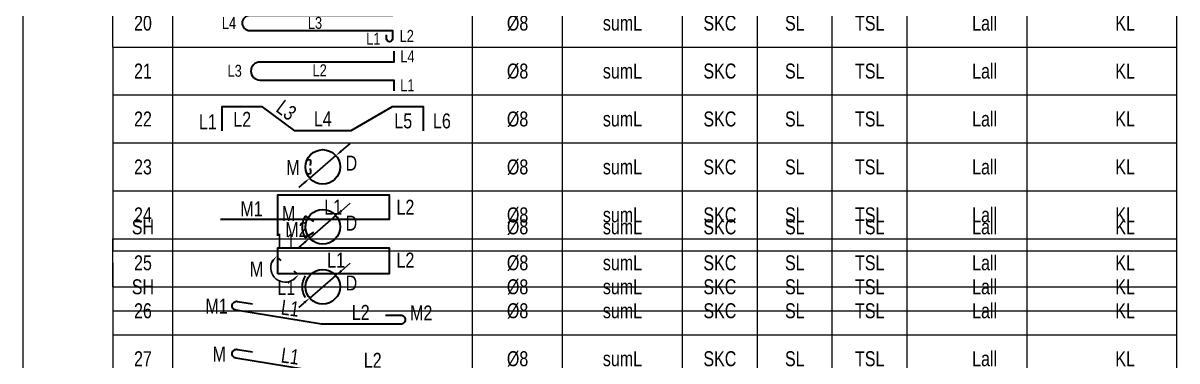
# Model space of a CAD drawing. Header units: millimetres. Extents: x -11032 to 59139, y 0 to 22926.
# Drawn here: x 19852 to 20044.5, y 5717.9 to 5774.3 of the extents above; entities that cross this region are included whole.
import ezdxf
from ezdxf.enums import TextEntityAlignment as Align

# ---------------------------------------------------------------- set-up
doc = ezdxf.new("R2010")
doc.units = ezdxf.units.MM
for name, color, linetype, lineweight in [('DCE_BaoBeTong', 11, 'Continuous', 20), ('Dce_text', 2, 'Continuous', 30), ('DCE_ThepChu', 1, 'Continuous', 35)]:
    doc.layers.add(name, color=color, linetype=linetype, lineweight=lineweight)
doc.styles.add('Dce_Text', font='roman.shx', dxfattribs={"width": 0.8, "bigfont": 'vnh.shx'})

# ---------------------------------------------------------------- blocks, each defined once
blk = doc.blocks.new('TK20')
at = {"layer": 'DCE_BaoBeTong'}
for p, q in [((0, -8), (0, 0)), ((15, -8), (15, 0)), ((25, -8), (25, 0)), ((75, -8), (75, 0)), ((90, -8), (90, 0)), ((110, -8), (110, 0)), ((122.5, -8), (122.5, 0)), ((135, -8), (135, 0)), ((147.5, -8), (147.5, 0)), ((167.5, -8), (167.5, 0))]:
    blk.add_line(p, q, dxfattribs=at)
blk.add_lwpolyline([(15, -8), (25, -8), (75, -8), (90, -8), (122.5, -8), (135, -8), (147.5, -8), (167.5, -8), (192.5, -8), (192.5, 0)], dxfattribs=at)
at = {"layer": 'DCE_ThepChu'}
blk.add_lwpolyline([(60.64, -2.02), (60.64, -1.39, -1), (61.64, -1.39), (61.64, -2.75), (37.8, -2.75, 1), (37.8, -5.25), (61.64, -5.25), (61.64, -6.61, -1), (60.64, -6.61), (60.64, -5.98)], format="xyb", dxfattribs=at)
at = {"layer": 'Dce_text', "color": 2, "style": 'Dce_Text', "width": 0.8}
for tag, p in [('L6', (59.66, -1.38)), ('L4', (35.55, -4)), ('L1', (59.62, -6.62))]:
    blk.add_attdef(tag, text='', height=2, dxfattribs=at).set_placement(p, align=Align.MIDDLE_RIGHT)
for tag, p in [('L5', (62.84, -1.78)), ('L2', (62.82, -6.15))]:
    blk.add_attdef(tag, text='', height=2, dxfattribs=at).set_placement(p, align=Align.MIDDLE_LEFT)
at = {"layer": 'Dce_text', "color": 2, "style": 'Dce_Text', "width": 0.8, "flags": 4}
for tag, p in [('SH', (20, -4)), ('DK', (82.5, -4)), ('sumL', (100, -4)), ('SKC', (116.25, -4)), ('SL', (128.75, -4))]:
    blk.add_attdef(tag, text='', height=2.5, dxfattribs=at).set_placement(p, align=Align.MIDDLE_CENTER)
at = {"layer": 'Dce_text', "color": 2, "style": 'Dce_Text', "width": 0.8}
for tag, height, p in [('L3', 2, (48.7, -3.96)), ('TSL', 2.5, (141.25, -4))]:
    blk.add_attdef(tag, text='', height=height, dxfattribs=at).set_placement(p, align=Align.MIDDLE_CENTER)
at = {"layer": 'Dce_text', "color": 2, "style": 'Dce_Text', "width": 0.8, "flags": 4}
for tag, p in [('Lall', (162.5, -4)), ('KL', (185.5, -4))]:
    blk.add_attdef(tag, text='', height=2.5, dxfattribs=at).set_placement(p, align=Align.MIDDLE_RIGHT)
blk = doc.blocks.new('TK21')
at = {"layer": 'DCE_BaoBeTong'}
for p, q in [((0, -8), (0, 0)), ((25, -8), (25, 0)), ((75, -8), (75, 0)), ((90, -8), (90, 0)), ((110, -8), (110, 0)), ((122.5, -8), (122.5, 0)), ((135, -8), (135, 0)), ((147.5, -8), (147.5, 0)), ((167.5, -8), (167.5, 0))]:
    blk.add_line(p, q, dxfattribs=at)
for points in [[(15, -8), (25, -8), (75, -8), (90, -8), (122.5, -8), (135, -8), (147.5, -8), (167.5, -8), (192.5, -8), (192.5, 0)], [(15, 0), (15, -8)]]:
    blk.add_lwpolyline(points, dxfattribs=at)
at = {"layer": 'DCE_ThepChu'}
blk.add_lwpolyline([(61.83, -0.67), (61.83, -2.5), (39.51, -2.5, 1), (39.51, -5.5), (61.83, -5.5), (61.83, -7.33)], format="xyb", dxfattribs=at)
at = {"layer": 'Dce_text', "color": 2, "style": 'Dce_Text', "width": 0.8}
for tag, p in [('L4', (62.93, -1.57)), ('L1', (62.91, -6.37))]:
    blk.add_attdef(tag, text='', height=2, dxfattribs=at).set_placement(p, align=Align.MIDDLE_LEFT)
at = {"layer": 'Dce_text', "color": 2, "style": 'Dce_Text', "width": 0.8, "flags": 4}
for tag, p in [('SH', (20, -4)), ('DK', (82.5, -4)), ('sumL', (100, -4)), ('SKC', (116.25, -4)), ('SL', (128.75, -4))]:
    blk.add_attdef(tag, text='', height=2.5, dxfattribs=at).set_placement(p, align=Align.MIDDLE_CENTER)
at = {"layer": 'Dce_text', "color": 2, "style": 'Dce_Text', "width": 0.8}
blk.add_attdef('L3', text='', height=2, dxfattribs=at).set_placement((36.49, -3.96), align=Align.MIDDLE_RIGHT)
for tag, height, p in [('L2', 2, (49.48, -3.88)), ('TSL', 2.5, (141.25, -4))]:
    blk.add_attdef(tag, text='', height=height, dxfattribs=at).set_placement(p, align=Align.MIDDLE_CENTER)
at = {"layer": 'Dce_text', "color": 2, "style": 'Dce_Text', "width": 0.8, "flags": 4}
for tag, p in [('Lall', (162.5, -4)), ('KL', (185.5, -4))]:
    blk.add_attdef(tag, text='', height=2.5, dxfattribs=at).set_placement(p, align=Align.MIDDLE_RIGHT)
blk = doc.blocks.new('TK23')
at = {"layer": 'DCE_BaoBeTong'}
for p, q in [((0, -8), (0, 0)), ((25, -8), (25, 0)), ((75, -8), (75, 0)), ((90, -8), (90, 0)), ((110, -8), (110, 0)), ((122.5, -8), (122.5, 0)), ((135, -8), (135, 0)), ((147.5, -8), (147.5, 0)), ((167.5, -8), (167.5, 0))]:
    blk.add_line(p, q, dxfattribs=at)
for points in [[(15, -8), (25, -8), (75, -8), (90, -8), (122.5, -8), (135, -8), (147.5, -8), (167.5, -8), (192.5, -8), (192.5, 0)], [(15, 0), (15, -8)]]:
    blk.add_lwpolyline(points, dxfattribs=at)
at = {"layer": 'Dce_text', "color": 2}
for p, q in [((54.58, -0.07), (53.1, -1.34)), ((47.82, -5.88), (52.18, -2.12)), ((46.9, -6.66), (45.99, -7.44))]:
    blk.add_line(p, q, dxfattribs=at)
for points in [[(52.97, -1.19), (53.23, -1.49), (52.18, -2.12)], [(46.77, -6.51), (47.03, -6.81), (47.82, -5.88)]]:
    blk.add_solid(points, dxfattribs=at)
at = {"layer": 'DCE_ThepChu'}
for points in [[(47.95, -3.74), (48.02, -3.26, 1), (47.25, -3.15)], [(47.25, -4.85, 1), (48.02, -4.74), (47.95, -4.26)]]:
    blk.add_lwpolyline(points, format="xyb", dxfattribs=at)
blk.add_circle((50, -4), 2.88, dxfattribs=at)
at = {"layer": 'Dce_text', "color": 2, "style": 'Dce_Text', "width": 0.8, "flags": 4}
for tag, p in [('SH', (20, -4)), ('DK', (82.5, -4)), ('sumL', (100, -4)), ('SKC', (116.25, -4)), ('SL', (128.75, -4))]:
    blk.add_attdef(tag, text='', height=2.5, dxfattribs=at).set_placement(p, align=Align.MIDDLE_CENTER)
for tag, p in [('M', (46.13, -4.1)), ('Lall', (162.5, -4)), ('KL', (185.5, -4))]:
    blk.add_attdef(tag, text='', height=2.5, dxfattribs=at).set_placement(p, align=Align.MIDDLE_RIGHT)
blk.add_attdef('D', text='', height=2.5, dxfattribs=at).set_placement((53.8, -3.37), align=Align.MIDDLE_LEFT)
at = {"layer": 'Dce_text', "color": 2, "style": 'Dce_Text', "width": 0.8}
blk.add_attdef('TSL', text='', height=2.5, dxfattribs=at).set_placement((141.25, -4), align=Align.MIDDLE_CENTER)
blk = doc.blocks.new('TK24')
at = {"layer": 'DCE_BaoBeTong'}
for p, q in [((0, -8), (0, 0)), ((25, -8), (25, 0)), ((75, -8), (75, 0)), ((90, -8), (90, 0)), ((110, -8), (110, 0)), ((122.5, -8), (122.5, 0)), ((135, -8), (135, 0)), ((147.5, -8), (147.5, 0)), ((167.5, -8), (167.5, 0))]:
    blk.add_line(p, q, dxfattribs=at)
for points in [[(15, -8), (25, -8), (75, -8), (90, -8), (122.5, -8), (135, -8), (147.5, -8), (167.5, -8), (192.5, -8), (192.5, 0)], [(15, 0), (15, -8)]]:
    blk.add_lwpolyline(points, dxfattribs=at)
at = {"layer": 'DCE_ThepChu'}
blk.add_lwpolyline([(42.5, -7.51), (42.5, -0.67), (61.09, -0.67), (61.09, -4.77), (32.92, -4.77)], dxfattribs=at)
at = {"layer": 'Dce_text', "color": 2, "style": 'Dce_Text', "width": 0.8}
blk.add_attdef('M1', text='', height=2.5, dxfattribs=at).set_placement((39.98, -2.99), align=Align.MIDDLE_RIGHT)
for tag, p in [('L1', (51.73, -2.72)), ('TSL', (141.25, -4))]:
    blk.add_attdef(tag, text='', height=2.5, dxfattribs=at).set_placement(p, align=Align.MIDDLE_CENTER)
for tag, p in [('L2', (62.3, -2.72)), ('M2', (43.74, -6.46))]:
    blk.add_attdef(tag, text='', height=2.5, dxfattribs=at).set_placement(p, align=Align.MIDDLE_LEFT)
at = {"layer": 'Dce_text', "color": 2, "style": 'Dce_Text', "width": 0.8, "flags": 4}
for tag, p in [('SH', (20, -4)), ('DK', (82.5, -4)), ('sumL', (100, -4)), ('SKC', (116.25, -4)), ('SL', (128.75, -4))]:
    blk.add_attdef(tag, text='', height=2.5, dxfattribs=at).set_placement(p, align=Align.MIDDLE_CENTER)
for tag, p in [('Lall', (162.5, -4)), ('KL', (185.5, -4))]:
    blk.add_attdef(tag, text='', height=2.5, dxfattribs=at).set_placement(p, align=Align.MIDDLE_RIGHT)
blk = doc.blocks.new('TK26')
at = {"layer": 'DCE_BaoBeTong'}
for p, q in [((0, -8), (0, 0)), ((25, -8), (25, 0)), ((75, -8), (75, 0)), ((90, -8), (90, 0)), ((110, -8), (110, 0)), ((122.5, -8), (122.5, 0)), ((135, -8), (135, 0)), ((147.5, -8), (147.5, 0)), ((167.5, -8), (167.5, 0))]:
    blk.add_line(p, q, dxfattribs=at)
for points in [[(15, -8), (25, -8), (75, -8), (90, -8), (122.5, -8), (135, -8), (147.5, -8), (167.5, -8), (192.5, -8), (192.5, 0)], [(15, 0), (15, -8)]]:
    blk.add_lwpolyline(points, dxfattribs=at)
at = {"layer": 'DCE_ThepChu'}
blk.add_lwpolyline([(60.48, -4.73), (63.02, -4.73, -0.414214), (63.77, -5.48), (63.77, -5.48, -0.414214), (63.02, -6.23), (49.78, -6.23), (35.48, -3.91, -0.414214), (34.88, -3.04), (34.88, -3.04, -0.414214), (35.76, -2.44), (38.26, -2.85)], format="xyb", dxfattribs=at)
at = {"layer": 'Dce_text', "color": 2, "style": 'Dce_Text', "width": 0.8, "flags": 4}
for tag, p in [('SH', (20, -4)), ('DK', (82.5, -4)), ('sumL', (100, -4)), ('SKC', (116.25, -4)), ('SL', (128.75, -4))]:
    blk.add_attdef(tag, text='', height=2.5, dxfattribs=at).set_placement(p, align=Align.MIDDLE_CENTER)
at = {"layer": 'Dce_text', "color": 2, "style": 'Dce_Text', "width": 0.8}
blk.add_attdef('M1', text='', height=2.5, dxfattribs=at).set_placement((33.88, -3.22), align=Align.MIDDLE_RIGHT)
blk.add_attdef('L1', text='', height=2.5, rotation=352, dxfattribs=at).set_placement((44.57, -3.59), align=Align.MIDDLE_CENTER)
for tag, p in [('L2', (56.33, -4.27)), ('TSL', (141.25, -4))]:
    blk.add_attdef(tag, text='', height=2.5, dxfattribs=at).set_placement(p, align=Align.MIDDLE_CENTER)
blk.add_attdef('M2', text='', height=2.5, dxfattribs=at).set_placement((64.88, -4.37), align=Align.MIDDLE_LEFT)
at = {"layer": 'Dce_text', "color": 2, "style": 'Dce_Text', "width": 0.8, "flags": 4}
for tag, p in [('Lall', (162.5, -4)), ('KL', (185.5, -4))]:
    blk.add_attdef(tag, text='', height=2.5, dxfattribs=at).set_placement(p, align=Align.MIDDLE_RIGHT)
blk = doc.blocks.new('TK27')
at = {"layer": 'DCE_BaoBeTong'}
for p, q in [((0, -8), (0, 0)), ((25, -8), (25, 0)), ((75, -8), (75, 0)), ((90, -8), (90, 0)), ((110, -8), (110, 0)), ((122.5, -8), (122.5, 0)), ((135, -8), (135, 0)), ((147.5, -8), (147.5, 0)), ((167.5, -8), (167.5, 0))]:
    blk.add_line(p, q, dxfattribs=at)
for points in [[(15, -8), (25, -8), (75, -8), (90, -8), (122.5, -8), (135, -8), (147.5, -8), (167.5, -8), (192.5, -8), (192.5, 0)], [(15, 0), (15, -8)]]:
    blk.add_lwpolyline(points, dxfattribs=at)
at = {"layer": 'DCE_ThepChu'}
blk.add_lwpolyline([(67.02, -6.23), (49.78, -6.23), (35.48, -3.91, -0.414214), (34.88, -3.04), (34.88, -3.04, -0.414214), (35.76, -2.44), (38.26, -2.85)], format="xyb", dxfattribs=at)
at = {"layer": 'Dce_text', "color": 2, "style": 'Dce_Text', "width": 0.8, "flags": 4}
for tag, p in [('SH', (20, -4)), ('DK', (82.5, -4)), ('sumL', (100, -4)), ('SKC', (116.25, -4)), ('SL', (128.75, -4))]:
    blk.add_attdef(tag, text='', height=2.5, dxfattribs=at).set_placement(p, align=Align.MIDDLE_CENTER)
at = {"layer": 'Dce_text', "color": 2, "style": 'Dce_Text', "width": 0.8}
blk.add_attdef('M', text='', height=2.5, dxfattribs=at).set_placement((33.69, -3.22), align=Align.MIDDLE_RIGHT)
blk.add_attdef('L1', text='', height=2.5, rotation=352, dxfattribs=at).set_placement((44.57, -3.59), align=Align.MIDDLE_CENTER)
for tag, p in [('L2', (58.33, -4.27)), ('TSL', (141.25, -4))]:
    blk.add_attdef(tag, text='', height=2.5, dxfattribs=at).set_placement(p, align=Align.MIDDLE_CENTER)
at = {"layer": 'Dce_text', "color": 2, "style": 'Dce_Text', "width": 0.8, "flags": 4}
for tag, p in [('Lall', (162.5, -4)), ('KL', (185.5, -4))]:
    blk.add_attdef(tag, text='', height=2.5, dxfattribs=at).set_placement(p, align=Align.MIDDLE_RIGHT)
blk = doc.blocks.new('TK25')
at = {"layer": 'DCE_BaoBeTong'}
for p, q in [((0, -8), (0, 0)), ((15, -8), (15, 0)), ((25, -8), (25, 0)), ((75, -8), (75, 0)), ((90, -8), (90, 0)), ((110, -8), (110, 0)), ((122.5, -8), (122.5, 0)), ((135, -8), (135, 0)), ((147.5, -8), (147.5, 0)), ((167.5, -8), (167.5, 0))]:
    blk.add_line(p, q, dxfattribs=at)
blk.add_lwpolyline([(15, -8), (25, -8), (75, -8), (90, -8), (122.5, -8), (135, -8), (147.5, -8), (167.5, -8), (192.5, -8), (192.5, 0)], dxfattribs=at)
at = {"layer": 'Dce_text', "color": 2}
blk.add_arc((43.72, -4.84), 2.4, 153.8262, 306.7538, dxfattribs=at)
for points in [[(41.4, -3.69), (42.3, -2.88), (41.73, -3.87)], [(45.29, -6.9), (45.97, -5.98), (45.03, -6.63)]]:
    blk.add_solid(points, dxfattribs=at)
at = {"layer": 'DCE_ThepChu'}
for p, q in [((43.04, -3.62), (42.5, -3.18)), ((45.75, -5.82), (45.21, -5.38))]:
    blk.add_line(p, q, dxfattribs=at)
blk.add_lwpolyline([(42.5, -5.82), (42.5, -1.49), (61.09, -1.49), (61.09, -5.82)], close=True, dxfattribs=at)
at = {"layer": 'Dce_text', "color": 2, "style": 'Dce_Text', "width": 0.8, "flags": 4}
for tag, p in [('SH', (20, -4)), ('DK', (82.5, -4)), ('sumL', (100, -4)), ('SKC', (116.25, -4)), ('SL', (128.75, -4))]:
    blk.add_attdef(tag, text='', height=2.5, dxfattribs=at).set_placement(p, align=Align.MIDDLE_CENTER)
at = {"layer": 'Dce_text', "color": 2, "style": 'Dce_Text', "width": 0.8}
blk.add_attdef('M', text='', height=2.5, dxfattribs=at).set_placement((40.06, -5.05), align=Align.MIDDLE_RIGHT)
for tag, p in [('L1', (52.22, -3.54)), ('TSL', (141.25, -4))]:
    blk.add_attdef(tag, text='', height=2.5, dxfattribs=at).set_placement(p, align=Align.MIDDLE_CENTER)
blk.add_attdef('L2', text='', height=2.5, dxfattribs=at).set_placement((62.3, -3.54), align=Align.MIDDLE_LEFT)
at = {"layer": 'Dce_text', "color": 2, "style": 'Dce_Text', "width": 0.8, "flags": 4}
for tag, p in [('Lall', (162.5, -4)), ('KL', (185.5, -4))]:
    blk.add_attdef(tag, text='', height=2.5, dxfattribs=at).set_placement(p, align=Align.MIDDLE_RIGHT)
blk = doc.blocks.new('TK22')
at = {"layer": 'DCE_BaoBeTong'}
for p, q in [((0, -8), (0, 0)), ((25, -8), (25, 0)), ((75, -8), (75, 0)), ((90, -8), (90, 0)), ((110, -8), (110, 0)), ((122.5, -8), (122.5, 0)), ((135, -8), (135, 0)), ((147.5, -8), (147.5, 0)), ((167.5, -8), (167.5, 0))]:
    blk.add_line(p, q, dxfattribs=at)
for points in [[(15, -8), (25, -8), (75, -8), (90, -8), (122.5, -8), (135, -8), (147.5, -8), (167.5, -8), (192.5, -8), (192.5, 0)], [(15, 0), (15, -8)]]:
    blk.add_lwpolyline(points, dxfattribs=at)
at = {"layer": 'DCE_ThepChu'}
blk.add_lwpolyline([(66.82, -6), (66.82, -2), (61.57, -2), (54.68, -6), (45.32, -6), (39.93, -2), (33.18, -2), (33.18, -6)], dxfattribs=at)
at = {"layer": 'Dce_text', "color": 2, "style": 'Dce_Text', "width": 0.8}
blk.add_attdef('L3', text='', height=2.5, rotation=323, dxfattribs=at).set_placement((43.94, -2.52), align=Align.MIDDLE_CENTER)
at = {"layer": 'Dce_text', "color": 2, "style": 'Dce_Text', "width": 0.8, "flags": 4}
for tag, p in [('SH', (20, -4)), ('DK', (82.5, -4)), ('sumL', (100, -4)), ('SKC', (116.25, -4)), ('SL', (128.75, -4))]:
    blk.add_attdef(tag, text='', height=2.5, dxfattribs=at).set_placement(p, align=Align.MIDDLE_CENTER)
at = {"layer": 'Dce_text', "color": 2, "style": 'Dce_Text', "width": 0.8}
blk.add_attdef('L1', text='', height=2.5, dxfattribs=at).set_placement((32.32, -4.48), align=Align.MIDDLE_RIGHT)
for tag, p in [('L2', (36.56, -4.06)), ('L4', (50, -3.97)), ('TSL', (141.25, -4))]:
    blk.add_attdef(tag, text='', height=2.5, dxfattribs=at).set_placement(p, align=Align.MIDDLE_CENTER)
for tag, p in [('L5', (61.94, -4.32)), ('L6', (68.39, -4.32))]:
    blk.add_attdef(tag, text='', height=2.5, dxfattribs=at).set_placement(p, align=Align.MIDDLE_LEFT)
at = {"layer": 'Dce_text', "color": 2, "style": 'Dce_Text', "width": 0.8, "flags": 4}
for tag, p in [('Lall', (162.5, -4)), ('KL', (185.5, -4))]:
    blk.add_attdef(tag, text='', height=2.5, dxfattribs=at).set_placement(p, align=Align.MIDDLE_RIGHT)
blk = doc.blocks.new('TK48')
at = {"layer": 'DCE_BaoBeTong'}
for p, q in [((0, -8), (0, 0)), ((25, -8), (25, 0)), ((75, -8), (75, 0)), ((90, -8), (90, 0)), ((110, -8), (110, 0)), ((122.5, -8), (122.5, 0)), ((135, -8), (135, 0)), ((147.5, -8), (147.5, 0)), ((167.5, -8), (167.5, 0))]:
    blk.add_line(p, q, dxfattribs=at)
for points in [[(15, -8), (25, -8), (75, -8), (90, -8), (122.5, -8), (135, -8), (147.5, -8), (167.5, -8), (192.5, -8), (192.5, 0)], [(15, 0), (15, -8)]]:
    blk.add_lwpolyline(points, dxfattribs=at)
at = {"layer": 'Dce_text', "color": 2}
for p, q in [((54.58, -0.07), (53.1, -1.34)), ((47.82, -5.88), (52.18, -2.12)), ((46.9, -6.66), (45.99, -7.44))]:
    blk.add_line(p, q, dxfattribs=at)
for points in [[(52.97, -1.19), (53.23, -1.49), (52.18, -2.12)], [(46.77, -6.51), (47.03, -6.81), (47.82, -5.88)]]:
    blk.add_solid(points, dxfattribs=at)
at = {"layer": 'DCE_ThepChu'}
blk.add_lwpolyline([(48.46, -4.96), (47.12, -5.8, -0.286745), (47.12, -2.2), (48.46, -3.04)], format="xyb", dxfattribs=at)
blk.add_circle((50, -4), 2.88, dxfattribs=at)
at = {"layer": 'Dce_text', "color": 2, "style": 'Dce_Text', "width": 0.8, "flags": 4}
for tag, p in [('M', (45.41, -1.79)), ('Lall', (162.5, -4)), ('KL', (185.5, -4)), ('L1', (45.41, -6.4))]:
    blk.add_attdef(tag, text='', height=2.5, dxfattribs=at).set_placement(p, align=Align.MIDDLE_RIGHT)
for tag, p in [('SH', (20, -4)), ('DK', (82.5, -4)), ('sumL', (100, -4)), ('SKC', (116.25, -4)), ('SL', (128.75, -4))]:
    blk.add_attdef(tag, text='', height=2.5, dxfattribs=at).set_placement(p, align=Align.MIDDLE_CENTER)
blk.add_attdef('D', text='', height=2.5, dxfattribs=at).set_placement((53.8, -3.37), align=Align.MIDDLE_LEFT)
at = {"layer": 'Dce_text', "color": 2, "style": 'Dce_Text', "width": 0.8}
blk.add_attdef('TSL', text='', height=2.5, dxfattribs=at).set_placement((141.25, -4), align=Align.MIDDLE_CENTER)
blk = doc.blocks.new('TK49')
at = {"layer": 'DCE_BaoBeTong'}
for p, q in [((0, -8), (0, 0)), ((25, -8), (25, 0)), ((75, -8), (75, 0)), ((90, -8), (90, 0)), ((110, -8), (110, 0)), ((122.5, -8), (122.5, 0)), ((135, -8), (135, 0)), ((147.5, -8), (147.5, 0)), ((167.5, -8), (167.5, 0))]:
    blk.add_line(p, q, dxfattribs=at)
for points in [[(15, -8), (25, -8), (75, -8), (90, -8), (122.5, -8), (135, -8), (147.5, -8), (167.5, -8), (192.5, -8), (192.5, 0)], [(15, 0), (15, -8)]]:
    blk.add_lwpolyline(points, dxfattribs=at)
at = {"layer": 'Dce_text', "color": 2}
for p, q in [((54.58, -0.07), (53.1, -1.34)), ((47.82, -5.88), (52.18, -2.12)), ((46.9, -6.66), (45.99, -7.44))]:
    blk.add_line(p, q, dxfattribs=at)
for points in [[(52.97, -1.19), (53.23, -1.49), (52.18, -2.12)], [(46.77, -6.51), (47.03, -6.81), (47.82, -5.88)]]:
    blk.add_solid(points, dxfattribs=at)
at = {"layer": 'DCE_ThepChu'}
blk.add_lwpolyline([(47.12, -5.8, -0.286745), (47.12, -2.2)], format="xyb", dxfattribs=at)
blk.add_circle((50, -4), 2.88, dxfattribs=at)
at = {"layer": 'Dce_text', "color": 2, "style": 'Dce_Text', "width": 0.8, "flags": 4}
for tag, p in [('SH', (20, -4)), ('DK', (82.5, -4)), ('sumL', (100, -4)), ('SKC', (116.25, -4)), ('SL', (128.75, -4))]:
    blk.add_attdef(tag, text='', height=2.5, dxfattribs=at).set_placement(p, align=Align.MIDDLE_CENTER)
for tag, p in [('L1', (45.41, -4.1)), ('Lall', (162.5, -4)), ('KL', (185.5, -4))]:
    blk.add_attdef(tag, text='', height=2.5, dxfattribs=at).set_placement(p, align=Align.MIDDLE_RIGHT)
blk.add_attdef('D', text='', height=2.5, dxfattribs=at).set_placement((53.8, -3.37), align=Align.MIDDLE_LEFT)
at = {"layer": 'Dce_text', "color": 2, "style": 'Dce_Text', "width": 0.8}
blk.add_attdef('TSL', text='', height=2.5, dxfattribs=at).set_placement((141.25, -4), align=Align.MIDDLE_CENTER)
blk = doc.blocks.new('Block_ALL')
ref = blk.add_blockref('TK20', (19851.97, 5778.29))
ref.add_attrib('L5', 'L5', dxfattribs={"layer": 'Dce_text', "color": 2, "height": 2, "style": 'Dce_Text', "width": 0.8}).set_placement((19914.81, 5776.52), align=Align.MIDDLE_LEFT)
ref.add_attrib('L6', 'L6', dxfattribs={"layer": 'Dce_text', "color": 2, "height": 2, "style": 'Dce_Text', "width": 0.8}).set_placement((19911.63, 5776.92), align=Align.MIDDLE_RIGHT)
ref.add_attrib('L4', 'L4', dxfattribs={"layer": 'Dce_text', "color": 2, "height": 2, "style": 'Dce_Text', "width": 0.8}).set_placement((19887.52, 5774.29), align=Align.MIDDLE_RIGHT)
ref.add_attrib('L3', 'L3', dxfattribs={"layer": 'Dce_text', "color": 2, "height": 2, "style": 'Dce_Text', "width": 0.8}).set_placement((19900.67, 5774.33), align=Align.MIDDLE_CENTER)
ref.add_attrib('L2', 'L2', dxfattribs={"layer": 'Dce_text', "color": 2, "height": 2, "style": 'Dce_Text', "width": 0.8}).set_placement((19914.79, 5772.15), align=Align.MIDDLE_LEFT)
ref.add_attrib('L1', 'L1', dxfattribs={"layer": 'Dce_text', "color": 2, "height": 2, "style": 'Dce_Text', "width": 0.8}).set_placement((19911.59, 5771.67), align=Align.MIDDLE_RIGHT)
ref.add_attrib('KL', 'KL', dxfattribs={"layer": 'Dce_text', "color": 2, "height": 2.5, "style": 'Dce_Text', "width": 0.8}).set_placement((20037.47, 5774.29), align=Align.MIDDLE_RIGHT)
ref.add_attrib('Lall', 'Lall', dxfattribs={"layer": 'Dce_text', "color": 2, "height": 2.5, "style": 'Dce_Text', "width": 0.8}).set_placement((20014.47, 5774.29), align=Align.MIDDLE_RIGHT)
ref.add_attrib('SKC', 'SKC', dxfattribs={"layer": 'Dce_text', "color": 2, "height": 2.5, "style": 'Dce_Text', "width": 0.8}).set_placement((19968.22, 5774.29), align=Align.MIDDLE_CENTER)
ref.add_attrib('SL', 'SL', dxfattribs={"layer": 'Dce_text', "color": 2, "height": 2.5, "style": 'Dce_Text', "width": 0.8}).set_placement((19980.72, 5774.29), align=Align.MIDDLE_CENTER)
ref.add_attrib('sumL', 'sumL', dxfattribs={"layer": 'Dce_text', "color": 2, "height": 2.5, "style": 'Dce_Text', "width": 0.8}).set_placement((19951.97, 5774.29), align=Align.MIDDLE_CENTER)
ref.add_attrib('DK', 'Ø8', dxfattribs={"layer": 'Dce_text', "color": 2, "height": 2.5, "style": 'Dce_Text', "width": 0.8}).set_placement((19934.47, 5774.29), align=Align.MIDDLE_CENTER)
ref.add_attrib('SH', '20', dxfattribs={"layer": 'Dce_text', "color": 2, "height": 2.5, "style": 'Dce_Text', "width": 0.8}).set_placement((19871.97, 5774.29), align=Align.MIDDLE_CENTER)
ref.add_attrib('TSL', 'TSL', dxfattribs={"layer": 'Dce_text', "color": 2, "height": 2.5, "style": 'Dce_Text', "width": 0.8}).set_placement((19993.22, 5774.29), align=Align.MIDDLE_CENTER)
ref = blk.add_blockref('TK21', (19851.97, 5770.29))
ref.add_attrib('TSL', 'TSL', dxfattribs={"layer": 'Dce_text', "color": 2, "height": 2.5, "style": 'Dce_Text', "width": 0.8}).set_placement((19993.22, 5766.29), align=Align.MIDDLE_CENTER)
ref.add_attrib('SH', '21', dxfattribs={"layer": 'Dce_text', "color": 2, "height": 2.5, "style": 'Dce_Text', "width": 0.8}).set_placement((19871.97, 5766.29), align=Align.MIDDLE_CENTER)
ref.add_attrib('DK', 'Ø8', dxfattribs={"layer": 'Dce_text', "color": 2, "height": 2.5, "style": 'Dce_Text', "width": 0.8}).set_placement((19934.47, 5766.29), align=Align.MIDDLE_CENTER)
ref.add_attrib('sumL', 'sumL', dxfattribs={"layer": 'Dce_text', "color": 2, "height": 2.5, "style": 'Dce_Text', "width": 0.8}).set_placement((19951.97, 5766.29), align=Align.MIDDLE_CENTER)
ref.add_attrib('SL', 'SL', dxfattribs={"layer": 'Dce_text', "color": 2, "height": 2.5, "style": 'Dce_Text', "width": 0.8}).set_placement((19980.72, 5766.29), align=Align.MIDDLE_CENTER)
ref.add_attrib('SKC', 'SKC', dxfattribs={"layer": 'Dce_text', "color": 2, "height": 2.5, "style": 'Dce_Text', "width": 0.8}).set_placement((19968.22, 5766.29), align=Align.MIDDLE_CENTER)
ref.add_attrib('Lall', 'Lall', dxfattribs={"layer": 'Dce_text', "color": 2, "height": 2.5, "style": 'Dce_Text', "width": 0.8}).set_placement((20014.47, 5766.29), align=Align.MIDDLE_RIGHT)
ref.add_attrib('KL', 'KL', dxfattribs={"layer": 'Dce_text', "color": 2, "height": 2.5, "style": 'Dce_Text', "width": 0.8}).set_placement((20037.47, 5766.29), align=Align.MIDDLE_RIGHT)
ref.add_attrib('L1', 'L1', dxfattribs={"layer": 'Dce_text', "color": 2, "height": 2, "style": 'Dce_Text', "width": 0.8}).set_placement((19914.88, 5763.92), align=Align.MIDDLE_LEFT)
ref.add_attrib('L2', 'L2', dxfattribs={"layer": 'Dce_text', "color": 2, "height": 2, "style": 'Dce_Text', "width": 0.8}).set_placement((19901.45, 5766.41), align=Align.MIDDLE_CENTER)
ref.add_attrib('L3', 'L3', dxfattribs={"layer": 'Dce_text', "color": 2, "height": 2, "style": 'Dce_Text', "width": 0.8}).set_placement((19888.46, 5766.34), align=Align.MIDDLE_RIGHT)
ref.add_attrib('L4', 'L4', dxfattribs={"layer": 'Dce_text', "color": 2, "height": 2, "style": 'Dce_Text', "width": 0.8}).set_placement((19914.9, 5768.72), align=Align.MIDDLE_LEFT)
ref = blk.add_blockref('TK22', (19851.97, 5762.29))
ref.add_attrib('L6', 'L6', dxfattribs={"layer": 'Dce_text', "color": 2, "height": 2.5, "style": 'Dce_Text', "width": 0.8}).set_placement((19920.36, 5757.97), align=Align.MIDDLE_LEFT)
ref.add_attrib('L5', 'L5', dxfattribs={"layer": 'Dce_text', "color": 2, "height": 2.5, "style": 'Dce_Text', "width": 0.8}).set_placement((19913.91, 5757.97), align=Align.MIDDLE_LEFT)
ref.add_attrib('L4', 'L4', dxfattribs={"layer": 'Dce_text', "color": 2, "height": 2.5, "style": 'Dce_Text', "width": 0.8}).set_placement((19901.97, 5758.32), align=Align.MIDDLE_CENTER)
ref.add_attrib('L3', 'L3', dxfattribs={"layer": 'Dce_text', "color": 2, "height": 2.5, "rotation": 323, "style": 'Dce_Text', "width": 0.8}).set_placement((19895.91, 5759.77), align=Align.MIDDLE_CENTER)
ref.add_attrib('L2', 'L2', dxfattribs={"layer": 'Dce_text', "color": 2, "height": 2.5, "style": 'Dce_Text', "width": 0.8}).set_placement((19888.53, 5758.23), align=Align.MIDDLE_CENTER)
ref.add_attrib('L1', 'L1', dxfattribs={"layer": 'Dce_text', "color": 2, "height": 2.5, "style": 'Dce_Text', "width": 0.8}).set_placement((19884.29, 5757.82), align=Align.MIDDLE_RIGHT)
ref.add_attrib('KL', 'KL', dxfattribs={"layer": 'Dce_text', "color": 2, "height": 2.5, "style": 'Dce_Text', "width": 0.8}).set_placement((20037.47, 5758.29), align=Align.MIDDLE_RIGHT)
ref.add_attrib('Lall', 'Lall', dxfattribs={"layer": 'Dce_text', "color": 2, "height": 2.5, "style": 'Dce_Text', "width": 0.8}).set_placement((20014.47, 5758.29), align=Align.MIDDLE_RIGHT)
ref.add_attrib('SKC', 'SKC', dxfattribs={"layer": 'Dce_text', "color": 2, "height": 2.5, "style": 'Dce_Text', "width": 0.8}).set_placement((19968.22, 5758.29), align=Align.MIDDLE_CENTER)
ref.add_attrib('SL', 'SL', dxfattribs={"layer": 'Dce_text', "color": 2, "height": 2.5, "style": 'Dce_Text', "width": 0.8}).set_placement((19980.72, 5758.29), align=Align.MIDDLE_CENTER)
ref.add_attrib('sumL', 'sumL', dxfattribs={"layer": 'Dce_text', "color": 2, "height": 2.5, "style": 'Dce_Text', "width": 0.8}).set_placement((19951.97, 5758.29), align=Align.MIDDLE_CENTER)
ref.add_attrib('DK', 'Ø8', dxfattribs={"layer": 'Dce_text', "color": 2, "height": 2.5, "style": 'Dce_Text', "width": 0.8}).set_placement((19934.47, 5758.29), align=Align.MIDDLE_CENTER)
ref.add_attrib('SH', '22', dxfattribs={"layer": 'Dce_text', "color": 2, "height": 2.5, "style": 'Dce_Text', "width": 0.8}).set_placement((19871.97, 5758.29), align=Align.MIDDLE_CENTER)
ref.add_attrib('TSL', 'TSL', dxfattribs={"layer": 'Dce_text', "color": 2, "height": 2.5, "style": 'Dce_Text', "width": 0.8}).set_placement((19993.22, 5758.29), align=Align.MIDDLE_CENTER)
ref = blk.add_blockref('TK23', (19851.97, 5754.29))
ref.add_attrib('SH', '23', dxfattribs={"layer": 'Dce_text', "color": 2, "height": 2.5, "style": 'Dce_Text', "width": 0.8}).set_placement((19871.97, 5750.29), align=Align.MIDDLE_CENTER)
ref.add_attrib('M', 'M', dxfattribs={"layer": 'Dce_text', "color": 2, "height": 2.5, "style": 'Dce_Text', "width": 0.8}).set_placement((19898.1, 5750.19), align=Align.MIDDLE_RIGHT)
ref.add_attrib('D', 'D', dxfattribs={"layer": 'Dce_text', "color": 2, "height": 2.5, "style": 'Dce_Text', "width": 0.8}).set_placement((19905.78, 5750.92), align=Align.MIDDLE_LEFT)
ref.add_attrib('DK', 'Ø8', dxfattribs={"layer": 'Dce_text', "color": 2, "height": 2.5, "style": 'Dce_Text', "width": 0.8}).set_placement((19934.47, 5750.29), align=Align.MIDDLE_CENTER)
ref.add_attrib('sumL', 'sumL', dxfattribs={"layer": 'Dce_text', "color": 2, "height": 2.5, "style": 'Dce_Text', "width": 0.8}).set_placement((19951.97, 5750.29), align=Align.MIDDLE_CENTER)
ref.add_attrib('SL', 'SL', dxfattribs={"layer": 'Dce_text', "color": 2, "height": 2.5, "style": 'Dce_Text', "width": 0.8}).set_placement((19980.72, 5750.29), align=Align.MIDDLE_CENTER)
ref.add_attrib('SKC', 'SKC', dxfattribs={"layer": 'Dce_text', "color": 2, "height": 2.5, "style": 'Dce_Text', "width": 0.8}).set_placement((19968.22, 5750.29), align=Align.MIDDLE_CENTER)
ref.add_attrib('Lall', 'Lall', dxfattribs={"layer": 'Dce_text', "color": 2, "height": 2.5, "style": 'Dce_Text', "width": 0.8}).set_placement((20014.47, 5750.29), align=Align.MIDDLE_RIGHT)
ref.add_attrib('KL', 'KL', dxfattribs={"layer": 'Dce_text', "color": 2, "height": 2.5, "style": 'Dce_Text', "width": 0.8}).set_placement((20037.47, 5750.29), align=Align.MIDDLE_RIGHT)
ref.add_attrib('TSL', 'TSL', dxfattribs={"layer": 'Dce_text', "color": 2, "height": 2.5, "style": 'Dce_Text', "width": 0.8}).set_placement((19993.22, 5750.29), align=Align.MIDDLE_CENTER)
ref = blk.add_blockref('TK24', (19851.97, 5746.29))
ref.add_attrib('M2', 'M2', dxfattribs={"layer": 'Dce_text', "color": 2, "height": 2.5, "style": 'Dce_Text', "width": 0.8}).set_placement((19895.71, 5739.83), align=Align.MIDDLE_LEFT)
ref.add_attrib('TSL', 'TSL', dxfattribs={"layer": 'Dce_text', "color": 2, "height": 2.5, "style": 'Dce_Text', "width": 0.8}).set_placement((19993.22, 5742.29), align=Align.MIDDLE_CENTER)
ref.add_attrib('KL', 'KL', dxfattribs={"layer": 'Dce_text', "color": 2, "height": 2.5, "style": 'Dce_Text', "width": 0.8}).set_placement((20037.47, 5742.29), align=Align.MIDDLE_RIGHT)
ref.add_attrib('Lall', 'Lall', dxfattribs={"layer": 'Dce_text', "color": 2, "height": 2.5, "style": 'Dce_Text', "width": 0.8}).set_placement((20014.47, 5742.29), align=Align.MIDDLE_RIGHT)
ref.add_attrib('SKC', 'SKC', dxfattribs={"layer": 'Dce_text', "color": 2, "height": 2.5, "style": 'Dce_Text', "width": 0.8}).set_placement((19968.22, 5742.29), align=Align.MIDDLE_CENTER)
ref.add_attrib('SL', 'SL', dxfattribs={"layer": 'Dce_text', "color": 2, "height": 2.5, "style": 'Dce_Text', "width": 0.8}).set_placement((19980.72, 5742.29), align=Align.MIDDLE_CENTER)
ref.add_attrib('sumL', 'sumL', dxfattribs={"layer": 'Dce_text', "color": 2, "height": 2.5, "style": 'Dce_Text', "width": 0.8}).set_placement((19951.97, 5742.29), align=Align.MIDDLE_CENTER)
ref.add_attrib('DK', 'Ø8', dxfattribs={"layer": 'Dce_text', "color": 2, "height": 2.5, "style": 'Dce_Text', "width": 0.8}).set_placement((19934.47, 5742.29), align=Align.MIDDLE_CENTER)
ref.add_attrib('SH', '24', dxfattribs={"layer": 'Dce_text', "color": 2, "height": 2.5, "style": 'Dce_Text', "width": 0.8}).set_placement((19871.97, 5742.29), align=Align.MIDDLE_CENTER)
ref.add_attrib('M1', 'M1', dxfattribs={"layer": 'Dce_text', "color": 2, "height": 2.5, "style": 'Dce_Text', "width": 0.8}).set_placement((19891.95, 5743.3), align=Align.MIDDLE_RIGHT)
ref.add_attrib('L1', 'L1', dxfattribs={"layer": 'Dce_text', "color": 2, "height": 2.5, "style": 'Dce_Text', "width": 0.8}).set_placement((19903.7, 5743.57), align=Align.MIDDLE_CENTER)
ref.add_attrib('L2', 'L2', dxfattribs={"layer": 'Dce_text', "color": 2, "height": 2.5, "style": 'Dce_Text', "width": 0.8}).set_placement((19914.27, 5743.57), align=Align.MIDDLE_LEFT)
ref = blk.add_blockref('TK48', (19851.97, 5744.29))
ref.add_attrib('SH', 'SH', dxfattribs={"layer": 'Dce_text', "color": 2, "height": 2.5, "style": 'Dce_Text', "width": 0.8}).set_placement((19871.97, 5740.29), align=Align.MIDDLE_CENTER)
ref.add_attrib('D', 'D', dxfattribs={"layer": 'Dce_text', "color": 2, "height": 2.5, "style": 'Dce_Text', "width": 0.8}).set_placement((19905.78, 5740.92), align=Align.MIDDLE_LEFT)
ref.add_attrib('DK', 'Ø8', dxfattribs={"layer": 'Dce_text', "color": 2, "height": 2.5, "style": 'Dce_Text', "width": 0.8}).set_placement((19934.47, 5740.29), align=Align.MIDDLE_CENTER)
ref.add_attrib('sumL', 'sumL', dxfattribs={"layer": 'Dce_text', "color": 2, "height": 2.5, "style": 'Dce_Text', "width": 0.8}).set_placement((19951.97, 5740.29), align=Align.MIDDLE_CENTER)
ref.add_attrib('SL', 'SL', dxfattribs={"layer": 'Dce_text', "color": 2, "height": 2.5, "style": 'Dce_Text', "width": 0.8}).set_placement((19980.72, 5740.29), align=Align.MIDDLE_CENTER)
ref.add_attrib('SKC', 'SKC', dxfattribs={"layer": 'Dce_text', "color": 2, "height": 2.5, "style": 'Dce_Text', "width": 0.8}).set_placement((19968.22, 5740.29), align=Align.MIDDLE_CENTER)
ref.add_attrib('Lall', 'Lall', dxfattribs={"layer": 'Dce_text', "color": 2, "height": 2.5, "style": 'Dce_Text', "width": 0.8}).set_placement((20014.47, 5740.29), align=Align.MIDDLE_RIGHT)
ref.add_attrib('KL', 'KL', dxfattribs={"layer": 'Dce_text', "color": 2, "height": 2.5, "style": 'Dce_Text', "width": 0.8}).set_placement((20037.47, 5740.29), align=Align.MIDDLE_RIGHT)
ref.add_attrib('TSL', 'TSL', dxfattribs={"layer": 'Dce_text', "color": 2, "height": 2.5, "style": 'Dce_Text', "width": 0.8}).set_placement((19993.22, 5740.29), align=Align.MIDDLE_CENTER)
ref.add_attrib('M', 'M', dxfattribs={"layer": 'Dce_text', "color": 2, "height": 2.5, "style": 'Dce_Text', "width": 0.8}).set_placement((19897.38, 5742.5), align=Align.MIDDLE_RIGHT)
ref.add_attrib('L1', 'L1', dxfattribs={"layer": 'Dce_text', "color": 2, "height": 2.5, "style": 'Dce_Text', "width": 0.8}).set_placement((19897.38, 5737.89), align=Align.MIDDLE_RIGHT)
ref = blk.add_blockref('TK25', (19851.97, 5738.29))
ref.add_attrib('L2', 'L2', dxfattribs={"layer": 'Dce_text', "color": 2, "height": 2.5, "style": 'Dce_Text', "width": 0.8}).set_placement((19914.27, 5734.75), align=Align.MIDDLE_LEFT)
ref.add_attrib('L1', 'L1', dxfattribs={"layer": 'Dce_text', "color": 2, "height": 2.5, "style": 'Dce_Text', "width": 0.8}).set_placement((19904.19, 5734.75), align=Align.MIDDLE_CENTER)
ref.add_attrib('M', 'M', dxfattribs={"layer": 'Dce_text', "color": 2, "height": 2.5, "style": 'Dce_Text', "width": 0.8}).set_placement((19892.03, 5733.24), align=Align.MIDDLE_RIGHT)
ref.add_attrib('SH', '25', dxfattribs={"layer": 'Dce_text', "color": 2, "height": 2.5, "style": 'Dce_Text', "width": 0.8}).set_placement((19871.97, 5734.29), align=Align.MIDDLE_CENTER)
ref.add_attrib('DK', 'Ø8', dxfattribs={"layer": 'Dce_text', "color": 2, "height": 2.5, "style": 'Dce_Text', "width": 0.8}).set_placement((19934.47, 5734.29), align=Align.MIDDLE_CENTER)
ref.add_attrib('sumL', 'sumL', dxfattribs={"layer": 'Dce_text', "color": 2, "height": 2.5, "style": 'Dce_Text', "width": 0.8}).set_placement((19951.97, 5734.29), align=Align.MIDDLE_CENTER)
ref.add_attrib('SL', 'SL', dxfattribs={"layer": 'Dce_text', "color": 2, "height": 2.5, "style": 'Dce_Text', "width": 0.8}).set_placement((19980.72, 5734.29), align=Align.MIDDLE_CENTER)
ref.add_attrib('SKC', 'SKC', dxfattribs={"layer": 'Dce_text', "color": 2, "height": 2.5, "style": 'Dce_Text', "width": 0.8}).set_placement((19968.22, 5734.29), align=Align.MIDDLE_CENTER)
ref.add_attrib('Lall', 'Lall', dxfattribs={"layer": 'Dce_text', "color": 2, "height": 2.5, "style": 'Dce_Text', "width": 0.8}).set_placement((20014.47, 5734.29), align=Align.MIDDLE_RIGHT)
ref.add_attrib('KL', 'KL', dxfattribs={"layer": 'Dce_text', "color": 2, "height": 2.5, "style": 'Dce_Text', "width": 0.8}).set_placement((20037.47, 5734.29), align=Align.MIDDLE_RIGHT)
ref.add_attrib('TSL', 'TSL', dxfattribs={"layer": 'Dce_text', "color": 2, "height": 2.5, "style": 'Dce_Text', "width": 0.8}).set_placement((19993.22, 5734.29), align=Align.MIDDLE_CENTER)
ref = blk.add_blockref('TK49', (19851.97, 5734.29))
ref.add_attrib('SH', 'SH', dxfattribs={"layer": 'Dce_text', "color": 2, "height": 2.5, "style": 'Dce_Text', "width": 0.8}).set_placement((19871.97, 5730.29), align=Align.MIDDLE_CENTER)
ref.add_attrib('D', 'D', dxfattribs={"layer": 'Dce_text', "color": 2, "height": 2.5, "style": 'Dce_Text', "width": 0.8}).set_placement((19905.78, 5730.92), align=Align.MIDDLE_LEFT)
ref.add_attrib('DK', 'Ø8', dxfattribs={"layer": 'Dce_text', "color": 2, "height": 2.5, "style": 'Dce_Text', "width": 0.8}).set_placement((19934.47, 5730.29), align=Align.MIDDLE_CENTER)
ref.add_attrib('sumL', 'sumL', dxfattribs={"layer": 'Dce_text', "color": 2, "height": 2.5, "style": 'Dce_Text', "width": 0.8}).set_placement((19951.97, 5730.29), align=Align.MIDDLE_CENTER)
ref.add_attrib('SL', 'SL', dxfattribs={"layer": 'Dce_text', "color": 2, "height": 2.5, "style": 'Dce_Text', "width": 0.8}).set_placement((19980.72, 5730.29), align=Align.MIDDLE_CENTER)
ref.add_attrib('SKC', 'SKC', dxfattribs={"layer": 'Dce_text', "color": 2, "height": 2.5, "style": 'Dce_Text', "width": 0.8}).set_placement((19968.22, 5730.29), align=Align.MIDDLE_CENTER)
ref.add_attrib('Lall', 'Lall', dxfattribs={"layer": 'Dce_text', "color": 2, "height": 2.5, "style": 'Dce_Text', "width": 0.8}).set_placement((20014.47, 5730.29), align=Align.MIDDLE_RIGHT)
ref.add_attrib('KL', 'KL', dxfattribs={"layer": 'Dce_text', "color": 2, "height": 2.5, "style": 'Dce_Text', "width": 0.8}).set_placement((20037.47, 5730.29), align=Align.MIDDLE_RIGHT)
ref.add_attrib('TSL', 'TSL', dxfattribs={"layer": 'Dce_text', "color": 2, "height": 2.5, "style": 'Dce_Text', "width": 0.8}).set_placement((19993.22, 5730.29), align=Align.MIDDLE_CENTER)
ref.add_attrib('L1', 'L1', dxfattribs={"layer": 'Dce_text', "color": 2, "height": 2.5, "style": 'Dce_Text', "width": 0.8}).set_placement((19897.38, 5730.19), align=Align.MIDDLE_RIGHT)
ref = blk.add_blockref('TK26', (19851.97, 5730.29))
ref.add_attrib('SH', '26', dxfattribs={"layer": 'Dce_text', "color": 2, "height": 2.5, "style": 'Dce_Text', "width": 0.8}).set_placement((19871.97, 5726.29), align=Align.MIDDLE_CENTER)
ref.add_attrib('DK', 'Ø8', dxfattribs={"layer": 'Dce_text', "color": 2, "height": 2.5, "style": 'Dce_Text', "width": 0.8}).set_placement((19934.47, 5726.29), align=Align.MIDDLE_CENTER)
ref.add_attrib('sumL', 'sumL', dxfattribs={"layer": 'Dce_text', "color": 2, "height": 2.5, "style": 'Dce_Text', "width": 0.8}).set_placement((19951.97, 5726.29), align=Align.MIDDLE_CENTER)
ref.add_attrib('SL', 'SL', dxfattribs={"layer": 'Dce_text', "color": 2, "height": 2.5, "style": 'Dce_Text', "width": 0.8}).set_placement((19980.72, 5726.29), align=Align.MIDDLE_CENTER)
ref.add_attrib('SKC', 'SKC', dxfattribs={"layer": 'Dce_text', "color": 2, "height": 2.5, "style": 'Dce_Text', "width": 0.8}).set_placement((19968.22, 5726.29), align=Align.MIDDLE_CENTER)
ref.add_attrib('Lall', 'Lall', dxfattribs={"layer": 'Dce_text', "color": 2, "height": 2.5, "style": 'Dce_Text', "width": 0.8}).set_placement((20014.47, 5726.29), align=Align.MIDDLE_RIGHT)
ref.add_attrib('KL', 'KL', dxfattribs={"layer": 'Dce_text', "color": 2, "height": 2.5, "style": 'Dce_Text', "width": 0.8}).set_placement((20037.47, 5726.29), align=Align.MIDDLE_RIGHT)
ref.add_attrib('M1', 'M1', dxfattribs={"layer": 'Dce_text', "color": 2, "height": 2.5, "style": 'Dce_Text', "width": 0.8}).set_placement((19886.11, 5727.07), align=Align.MIDDLE_RIGHT)
ref.add_attrib('L1', 'L1', dxfattribs={"layer": 'Dce_text', "color": 2, "height": 2.5, "rotation": 352, "style": 'Dce_Text', "width": 0.8}).set_placement((19896.54, 5726.71), align=Align.MIDDLE_CENTER)
ref.add_attrib('L2', 'L2', dxfattribs={"layer": 'Dce_text', "color": 2, "height": 2.5, "style": 'Dce_Text', "width": 0.8}).set_placement((19908.3, 5726.02), align=Align.MIDDLE_CENTER)
ref.add_attrib('TSL', 'TSL', dxfattribs={"layer": 'Dce_text', "color": 2, "height": 2.5, "style": 'Dce_Text', "width": 0.8}).set_placement((19993.22, 5726.29), align=Align.MIDDLE_CENTER)
ref.add_attrib('M2', 'M2', dxfattribs={"layer": 'Dce_text', "color": 2, "height": 2.5, "style": 'Dce_Text', "width": 0.8}).set_placement((19916.53, 5725.92), align=Align.MIDDLE_LEFT)
ref = blk.add_blockref('TK27', (19851.97, 5722.29))
ref.add_attrib('TSL', 'TSL', dxfattribs={"layer": 'Dce_text', "color": 2, "height": 2.5, "style": 'Dce_Text', "width": 0.8}).set_placement((19993.22, 5718.29), align=Align.MIDDLE_CENTER)
ref.add_attrib('L2', 'L2', dxfattribs={"layer": 'Dce_text', "color": 2, "height": 2.5, "style": 'Dce_Text', "width": 0.8}).set_placement((19910.3, 5718.02), align=Align.MIDDLE_CENTER)
ref.add_attrib('L1', 'L1', dxfattribs={"layer": 'Dce_text', "color": 2, "height": 2.5, "rotation": 352, "style": 'Dce_Text', "width": 0.8}).set_placement((19896.54, 5718.71), align=Align.MIDDLE_CENTER)
ref.add_attrib('M', 'M', dxfattribs={"layer": 'Dce_text', "color": 2, "height": 2.5, "style": 'Dce_Text', "width": 0.8}).set_placement((19885.81, 5719.07), align=Align.MIDDLE_RIGHT)
ref.add_attrib('KL', 'KL', dxfattribs={"layer": 'Dce_text', "color": 2, "height": 2.5, "style": 'Dce_Text', "width": 0.8}).set_placement((20037.47, 5718.29), align=Align.MIDDLE_RIGHT)
ref.add_attrib('Lall', 'Lall', dxfattribs={"layer": 'Dce_text', "color": 2, "height": 2.5, "style": 'Dce_Text', "width": 0.8}).set_placement((20014.47, 5718.29), align=Align.MIDDLE_RIGHT)
ref.add_attrib('SKC', 'SKC', dxfattribs={"layer": 'Dce_text', "color": 2, "height": 2.5, "style": 'Dce_Text', "width": 0.8}).set_placement((19968.22, 5718.29), align=Align.MIDDLE_CENTER)
ref.add_attrib('SL', 'SL', dxfattribs={"layer": 'Dce_text', "color": 2, "height": 2.5, "style": 'Dce_Text', "width": 0.8}).set_placement((19980.72, 5718.29), align=Align.MIDDLE_CENTER)
ref.add_attrib('sumL', 'sumL', dxfattribs={"layer": 'Dce_text', "color": 2, "height": 2.5, "style": 'Dce_Text', "width": 0.8}).set_placement((19951.97, 5718.29), align=Align.MIDDLE_CENTER)
ref.add_attrib('DK', 'Ø8', dxfattribs={"layer": 'Dce_text', "color": 2, "height": 2.5, "style": 'Dce_Text', "width": 0.8}).set_placement((19934.47, 5718.29), align=Align.MIDDLE_CENTER)
ref.add_attrib('SH', '27', dxfattribs={"layer": 'Dce_text', "color": 2, "height": 2.5, "style": 'Dce_Text', "width": 0.8}).set_placement((19871.97, 5718.29), align=Align.MIDDLE_CENTER)

msp = doc.modelspace()

# ---------------------------------------------------------------- block references
msp.add_blockref('Block_ALL', (0, 0))

doc.saveas('drawing.dxf')
